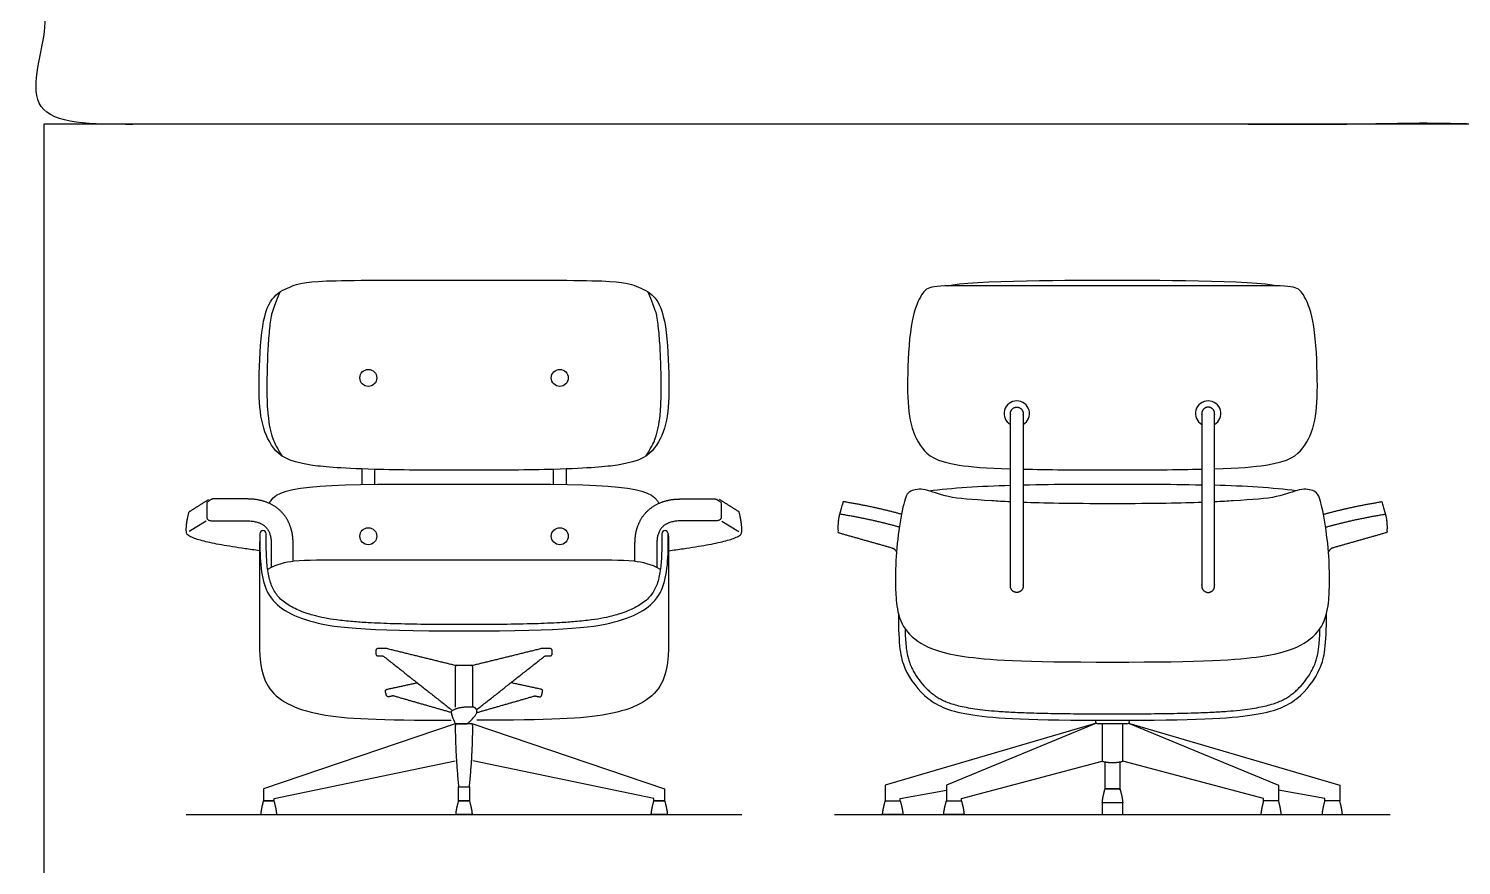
# Model space of a CAD drawing. Header units: millimetres. Extents: x 0.1 to 16.7, y -0.4 to 19.7.
# Drawn here: x 0.098 to 2.242, y 17.205 to 18.458 of the extents above; entities that cross this region are included whole.
import ezdxf

# ---------------------------------------------------------------- set-up
doc = ezdxf.new("R2010")
doc.units = ezdxf.units.MM
for name, color, linetype, true_color in [('AG-DETAIL', 7, 'Continuous', 0x66ffff), ('AG-DIAGRAM', 7, 'Continuous', 0xfecc66), ('AG-FURNITURE', 7, 'Continuous', 0x66ccff), ('X-VPRT', 6, 'Continuous', 0xff00ff)]:
    doc.layers.add(name, color=color, linetype=linetype, true_color=true_color)

msp = doc.modelspace()

# ---------------------------------------------------------------- linework, layer by layer
at = {"layer": 'AG-DETAIL'}
for centre in [(0.6061, 17.9349), (0.8927, 17.9349), (0.6061, 17.698), (0.8927, 17.698)]:
    msp.add_circle(centre, 0.0127, dxfattribs=at)
at = {"layer": 'AG-DIAGRAM'}
for points in [[(0.3335, 17.2813), (1.1653, 17.2813)], [(1.3042, 17.2813), (2.1361, 17.2813)]]:
    msp.add_lwpolyline(points, dxfattribs=at)
at = {"layer": 'AG-FURNITURE'}
for p, q in [((0.5965, 17.7987), (0.5965, 17.7753)), ((0.6157, 17.7756), (0.6157, 17.798)), ((0.8831, 17.7756), (0.8831, 17.798)), ((0.9022, 17.7987), (0.9022, 17.7753))]:
    msp.add_line(p, q, dxfattribs=at)
for points in [[(0.3632, 17.7207), (0.3379, 17.7048)], [(1.1355, 17.7207), (1.1609, 17.7048)], [(0.7362, 17.4172), (0.449, 17.3201), (0.449, 17.302), (0.4571, 17.302), (0.4651, 17.302), (0.4651, 17.3053), (0.7362, 17.3616)], [(0.7625, 17.4172), (1.0497, 17.3201), (1.0497, 17.302), (1.0417, 17.302), (1.0337, 17.302), (1.0337, 17.3053), (0.7625, 17.3616)], [(1.6964, 17.418), (1.38, 17.3255), (1.38, 17.302), (1.388, 17.302), (1.4024, 17.302), (1.4024, 17.3053), (1.4715, 17.3181)], [(1.6964, 17.418), (1.4715, 17.3255), (1.4715, 17.302), (1.4796, 17.302), (1.494, 17.302), (1.494, 17.3053), (1.7048, 17.3612)], [(1.7355, 17.3612), (1.7355, 17.4172), (1.7048, 17.4172), (1.7048, 17.3612)], [(1.7439, 17.418), (1.9688, 17.3255), (1.9688, 17.302), (1.9608, 17.302), (1.9464, 17.302), (1.9464, 17.3053), (1.7355, 17.3612)], [(1.7439, 17.418), (2.0603, 17.3255), (2.0603, 17.302), (2.0523, 17.302), (2.0379, 17.302), (2.0379, 17.3053), (1.9688, 17.3181)], [(1.7314, 17.3603), (1.7314, 17.3197), (1.709, 17.3197), (1.709, 17.3603)], [(1.7049, 17.299), (1.7049, 17.2813), (1.7355, 17.2813), (1.7355, 17.299)]]:
    msp.add_lwpolyline(points, dxfattribs=at)
msp.add_lwpolyline([(0.7494, 17.302), (0.7413, 17.302), (0.7413, 17.3227), (0.7494, 17.3227), (0.7574, 17.3227), (0.7574, 17.302)], close=True, dxfattribs=at)
for centre, radius, start, end in [((1.5769, 17.8816), 0.019, 300.126, 239.874), ((1.8634, 17.8816), 0.019, 300.126, 239.874), ((0.4484, 17.7017), 0.00476, 90, 179.9987), ((0.4484, 17.7017), 0.00476, 0.0006, 90.0003), ((1.0503, 17.7017), 0.00476, 89.9997, 179.9994), ((1.0503, 17.7017), 0.00476, 0.0013, 90), ((1.6989, 17.4216), 0.00436, 180, 270), ((1.7414, 17.4216), 0.00436, 270, 0)]:
    msp.add_arc(centre, radius, start, end, dxfattribs=at)
for points, degree, knots in [([(0.7494, 18.0814), (0.6416, 18.0814), (0.5155, 18.0814), (0.493, 18.0729), (0.4627, 18.0605), (0.4459, 18.0211), (0.4416, 17.9257), (0.444, 17.8691), (0.4617, 17.8275), (0.4895, 17.8058), (0.5601, 17.7999), (0.6157, 17.798), (0.6516, 17.7971), (0.6956, 17.7966), (0.7494, 17.7966), (0.8031, 17.7966), (0.8471, 17.7971), (0.8831, 17.798), (0.9387, 17.7999), (1.0093, 17.8058), (1.0371, 17.8275), (1.0548, 17.8691), (1.0572, 17.9257), (1.0528, 18.0211), (1.0361, 18.0605), (1.0057, 18.0729), (0.9832, 18.0814), (0.8572, 18.0814), (0.7494, 18.0814)], 3, [-33.751512, -33.751512, -33.751512, -33.751512, -30.001344, -26.251176, -22.501008, -18.75084, -15.000672, -11.250504, -7.500336, -3.750168, -1.941097, -1.941097, -1.941097, -0.302761, -0.302761, -0.302761, 1.335574, 1.335574, 1.335574, 3.144645, 6.894813, 10.644981, 14.395149, 18.145317, 21.895485, 25.645653, 29.395821, 33.145989, 33.145989, 33.145989, 33.145989]), ([(1.4739, 18.0726), (1.5038, 18.0814), (1.675, 18.0814), (1.7202, 18.0814), (1.7653, 18.0814), (1.9365, 18.0814), (1.9664, 18.0726)], 3, [0.148188, 0.148188, 0.148188, 0.148188, 10.263943, 10.263943, 10.263943, 20.379697, 20.379697, 20.379697, 20.379697]), ([(0.4735, 18.0634), (0.4619, 18.0343), (0.4605, 18.027), (0.4587, 18.015), (0.4573, 18.0014), (0.4558, 17.9812), (0.4549, 17.9605), (0.4544, 17.94), (0.4541, 17.9216), (0.4543, 17.9012), (0.4555, 17.8795), (0.4583, 17.8608), (0.4626, 17.8447), (0.4666, 17.835), (0.4766, 17.8182)], 3, [11.144842, 11.144842, 11.144842, 11.144842, 11.581899, 12.094956, 12.68048, 13.317552, 14.652195, 15.304565, 15.9137, 16.983146, 17.88413, 18.664316, 19.367945, 20.016587, 20.016587, 20.016587, 20.016587]), ([(1.0221, 17.8182), (1.0321, 17.835), (1.0362, 17.8447), (1.0405, 17.8608), (1.0432, 17.8795), (1.0442, 17.8968), (1.0446, 17.9123), (1.0446, 17.9256), (1.0444, 17.94), (1.0439, 17.9605), (1.043, 17.9812), (1.0414, 18.0014), (1.04, 18.015), (1.0383, 18.027), (1.0368, 18.0343), (1.0252, 18.0634)], 3, [42.04339, 42.04339, 42.04339, 42.04339, 42.692026, 43.395647, 44.175826, 45.0768, 45.58892, 46.146235, 46.755364, 47.407727, 48.742356, 49.379421, 49.96494, 50.477991, 50.915043, 50.915043, 50.915043, 50.915043]), ([(1.873, 17.7986), (1.9095, 17.7999), (1.98, 17.8058), (2.0078, 17.8275), (2.0255, 17.8691), (2.0279, 17.9257), (2.0236, 18.0211), (2.0069, 18.0605), (1.9956, 18.0729), (1.954, 18.0726), (1.828, 18.0726), (1.7202, 18.0726), (1.6124, 18.0726), (1.4863, 18.0726), (1.4448, 18.0729), (1.4335, 18.0605), (1.4167, 18.0211), (1.4124, 17.9257), (1.4148, 17.8691), (1.4325, 17.8275), (1.4603, 17.8058), (1.5308, 17.7999), (1.5673, 17.7986)], 3, [1.941097, 1.941097, 1.941097, 1.941097, 3.750168, 7.500336, 11.250504, 15.000672, 18.75084, 22.501008, 26.251176, 30.001344, 33.751512, 33.751512, 33.751512, 37.50168, 41.251848, 45.002016, 48.752184, 52.502352, 56.25252, 60.002688, 63.752856, 65.561927, 65.561927, 65.561927, 65.561927]), ([(0.458, 17.7471), (0.4585, 17.7486), (0.4592, 17.7499), (0.4599, 17.751), (0.4769, 17.7761), (0.5433, 17.7761), (0.7494, 17.7761)], 3, [2.413923, 2.413923, 2.413923, 2.413923, 2.626273, 2.626273, 2.626273, 12.4663, 12.4663, 12.4663, 12.4663]), ([(0.7494, 17.7761), (0.9555, 17.7761), (1.0218, 17.7761), (1.0388, 17.751), (1.0396, 17.7499), (1.0403, 17.7486), (1.0408, 17.7471)], 3, [12.4663, 12.4663, 12.4663, 12.4663, 22.306327, 22.306327, 22.306327, 22.518678, 22.518678, 22.518678, 22.518678]), ([(1.5673, 17.7493), (1.5565, 17.7499), (1.5146, 17.7524), (1.4704, 17.7553), (1.4388, 17.7705), (1.4154, 17.7666), (1.4062, 17.7493), (1.3954, 17.6804), (1.3954, 17.631), (1.3954, 17.6044), (1.4015, 17.5652), (1.4294, 17.5363), (1.4814, 17.5164), (1.5832, 17.5096), (1.7202, 17.5096), (1.8571, 17.5096), (1.9589, 17.5164), (2.0109, 17.5363), (2.0388, 17.5652), (2.0449, 17.6044), (2.0449, 17.631), (2.0449, 17.6804), (2.0341, 17.7493), (2.0249, 17.7666), (2.0016, 17.7705), (1.9699, 17.7553), (1.9257, 17.7524), (1.8838, 17.7499), (1.873, 17.7493)], 3, [1.743835, 1.743835, 1.743835, 1.743835, 2.384672, 4.769343, 7.154015, 9.538687, 11.923358, 19.077373, 21.462045, 23.846717, 26.231388, 28.61606, 31.000732, 33.385404, 33.385404, 33.385404, 35.770075, 38.154747, 40.539419, 42.92409, 45.308762, 47.693434, 54.847449, 57.23212, 59.616792, 62.001464, 64.386135, 65.026972, 65.026972, 65.026972, 65.026972]), ([(1.4044, 17.7307), (1.364, 17.7421), (1.3169, 17.7497), (1.3135, 17.7377), (1.311, 17.7288)], 2, [2.010146, 2.010146, 2.010146, 5.636932, 5.636932, 6.367881, 6.367881, 6.367881]), ([(2.036, 17.7307), (2.0763, 17.7421), (2.1234, 17.7497), (2.1268, 17.7377), (2.1293, 17.7288)], 2, [2.010146, 2.010146, 2.010146, 5.636932, 5.636932, 6.367881, 6.367881, 6.367881]), ([(1.4011, 17.7115), (1.3598, 17.7232), (1.3116, 17.7311), (1.3083, 17.7191), (1.3095, 17.7034), (1.3496, 17.692), (1.3897, 17.6807), (1.3947, 17.6793), (1.3968, 17.6742)], 2, [1.928316, 1.928316, 1.928316, 5.636932, 5.636932, 6.707676, 6.707676, 9.972742, 9.972742, 10.434029, 10.434029, 10.434029]), ([(2.0392, 17.7115), (2.0806, 17.7232), (2.1287, 17.7311), (2.1321, 17.7191), (2.1308, 17.7034), (2.0907, 17.692), (2.0507, 17.6807), (2.0456, 17.6793), (2.0435, 17.6742)], 2, [1.928316, 1.928316, 1.928316, 5.636932, 5.636932, 6.707676, 6.707676, 9.972742, 9.972742, 10.434029, 10.434029, 10.434029]), ([(0.4437, 17.7018), (0.443, 17.6838), (0.4432, 17.6171), (0.4432, 17.5511), (0.4432, 17.4659), (0.5193, 17.4263), (0.6223, 17.4228), (0.7302, 17.4226)], 3, [4.886209, 4.886209, 4.886209, 4.886209, 7.569438, 11.354157, 15.138875, 18.923594, 22.502194, 22.502194, 22.502194, 22.502194]), ([(0.4437, 17.7017), (0.4437, 17.6686), (0.4441, 17.6078), (0.5063, 17.5673), (0.5949, 17.5562), (0.7494, 17.5562)], 3, [-16.248561, -16.248561, -16.248561, -16.248561, -11.070878, -5.645821, -0.220764, -0.220764, -0.220764, -0.220764]), ([(0.7494, 17.5657), (0.7298, 17.5657), (0.6944, 17.5658), (0.6465, 17.5667), (0.6105, 17.5681), (0.5822, 17.57), (0.5603, 17.5723), (0.5411, 17.5753), (0.527, 17.5786), (0.5151, 17.5821), (0.5046, 17.5858), (0.494, 17.5905), (0.4846, 17.5959), (0.4767, 17.6019), (0.4701, 17.6087), (0.465, 17.616), (0.461, 17.6242), (0.458, 17.6336), (0.4558, 17.6441), (0.454, 17.659), (0.4534, 17.6751), (0.4532, 17.6873), (0.4532, 17.7017)], 3, [31.540038, 31.540038, 31.540038, 31.540038, 33.915241, 35.826907, 37.34096, 38.286052, 39.256956, 40.016284, 40.635869, 41.007273, 41.520975, 41.985784, 42.407191, 42.833798, 43.193646, 43.546418, 43.909832, 44.303503, 44.734534, 45.203537, 46.123814, 46.684, 46.684, 46.684, 46.684]), ([(0.7494, 17.5562), (0.9039, 17.5562), (0.9925, 17.5673), (1.0546, 17.6078), (1.0551, 17.6686), (1.0551, 17.7017)], 3, [-0.220764, -0.220764, -0.220764, -0.220764, 5.204294, 10.629351, 15.807034, 15.807034, 15.807034, 15.807034]), ([(1.0456, 17.7017), (1.0455, 17.6873), (1.0454, 17.6751), (1.0447, 17.659), (1.0429, 17.6441), (1.0408, 17.6336), (1.0378, 17.6242), (1.0338, 17.616), (1.0287, 17.6087), (1.0221, 17.6019), (1.0141, 17.5959), (1.0047, 17.5905), (0.9941, 17.5858), (0.9836, 17.5821), (0.9717, 17.5786), (0.9576, 17.5753), (0.9385, 17.5723), (0.9165, 17.57), (0.8883, 17.5681), (0.8522, 17.5667), (0.8044, 17.5658), (0.769, 17.5657), (0.7494, 17.5657)], 3, [16.396076, 16.396076, 16.396076, 16.396076, 16.956261, 17.876538, 18.345542, 18.776572, 19.170243, 19.533658, 19.886429, 20.246278, 20.672885, 21.094292, 21.559101, 22.072802, 22.444206, 23.063791, 23.82312, 24.794024, 25.739116, 27.253169, 29.164834, 31.540038, 31.540038, 31.540038, 31.540038]), ([(1.0551, 17.7018), (1.0558, 17.6838), (1.0556, 17.6171), (1.0556, 17.5511), (1.0556, 17.4659), (0.9795, 17.4263), (0.8764, 17.4228), (0.7686, 17.4226)], 3, [4.886209, 4.886209, 4.886209, 4.886209, 7.569438, 11.354157, 15.138875, 18.923594, 22.502194, 22.502194, 22.502194, 22.502194]), ([(1.0434, 17.6483), (1.0285, 17.6565), (1.0035, 17.6623), (0.9337, 17.6623), (0.8656, 17.6623), (0.7494, 17.6623), (0.6332, 17.6623), (0.565, 17.6623), (0.4953, 17.6623), (0.4703, 17.6565), (0.4554, 17.6483)], 3, [1.053406, 1.053406, 1.053406, 1.053406, 4.148823, 8.297646, 12.446468, 12.446468, 12.446468, 16.595291, 20.744114, 23.839531, 23.839531, 23.839531, 23.839531]), ([(1.3996, 17.5823), (1.4, 17.5334), (1.405, 17.4991), (1.4418, 17.4506), (1.4946, 17.4281), (1.5962, 17.4226), (1.7202, 17.4226)], 3, [-16.272831, -16.272831, -16.272831, -16.272831, -12.332841, -8.221894, -4.110947, 0, 0, 0, 0]), ([(1.7202, 17.4226), (1.8441, 17.4226), (1.9457, 17.4281), (1.9985, 17.4506), (2.0354, 17.4991), (2.0403, 17.5334), (2.0407, 17.5823)], 3, [0, 0, 0, 0, 4.110947, 8.221894, 12.332841, 16.272831, 16.272831, 16.272831, 16.272831]), ([(1.4096, 17.5594), (1.4097, 17.5558), (1.41, 17.548), (1.4107, 17.5375), (1.4117, 17.5279), (1.4131, 17.52), (1.4149, 17.5127), (1.4171, 17.5068), (1.4195, 17.5012), (1.4236, 17.4932), (1.4304, 17.4827), (1.4386, 17.4731), (1.4458, 17.4662), (1.4515, 17.4614), (1.4576, 17.4571), (1.4642, 17.4533), (1.4716, 17.4499), (1.4801, 17.4469), (1.49, 17.4441), (1.5015, 17.4417), (1.5149, 17.4395), (1.5307, 17.4375), (1.5496, 17.4358), (1.5725, 17.4345), (1.6004, 17.4334), (1.6341, 17.4326), (1.6747, 17.4322), (1.7042, 17.4321), (1.7202, 17.4321)], 3, [-15.131054, -15.131054, -15.131054, -15.131054, -14.69773, -14.208775, -13.893811, -13.554977, -13.26716, -13.001979, -12.819847, -12.533771, -11.944994, -11.348132, -11.051804, -10.759506, -10.47149, -10.176639, -9.86059, -9.508816, -9.108561, -8.648773, -8.118794, -7.503767, -6.770027, -5.879397, -4.793947, -3.476837, -1.891156, 0, 0, 0, 0]), ([(1.7202, 17.4321), (1.7362, 17.4321), (1.7656, 17.4322), (1.8062, 17.4326), (1.84, 17.4334), (1.8678, 17.4345), (1.8907, 17.4358), (1.9096, 17.4375), (1.9254, 17.4395), (1.9388, 17.4417), (1.9503, 17.4441), (1.9602, 17.4469), (1.9687, 17.4499), (1.9762, 17.4533), (1.9827, 17.4571), (1.9888, 17.4614), (1.9945, 17.4662), (2.0018, 17.4731), (2.0099, 17.4827), (2.0167, 17.4932), (2.0208, 17.5012), (2.0233, 17.5068), (2.0254, 17.5127), (2.0273, 17.52), (2.0286, 17.5279), (2.0297, 17.5375), (2.0304, 17.548), (2.0307, 17.5558), (2.0308, 17.5594)], 3, [0, 0, 0, 0, 1.891156, 3.476837, 4.793947, 5.879397, 6.770027, 7.503767, 8.118794, 8.648773, 9.108561, 9.508816, 9.86059, 10.176639, 10.47149, 10.759506, 11.051804, 11.348132, 11.944994, 12.533771, 12.819847, 13.001979, 13.26716, 13.554977, 13.893811, 14.208775, 14.69773, 15.131054, 15.131054, 15.131054, 15.131054]), ([(0.7625, 17.4421), (0.7625, 17.4665), (0.7625, 17.5045), (0.7559, 17.5045), (0.7494, 17.5045), (0.7428, 17.5045), (0.7362, 17.5045), (0.7362, 17.4665), (0.7362, 17.4421)], 2, [0.05818521, 0.05818521, 0.05818521, 0.06413753, 0.06413753, 0.07257588, 0.07257588, 0.08101423, 0.08101423, 0.08696655, 0.08696655, 0.08696655]), ([(0.7621, 17.5045), (0.7557, 17.5045), (0.7494, 17.5045), (0.743, 17.5045), (0.7367, 17.5045)], 2, [0.022616, 0.022616, 0.022616, 0.705282, 0.705282, 1.387949, 1.387949, 1.387949]), ([(0.7494, 17.4172), (0.7428, 17.4172), (0.7362, 17.4172), (0.7362, 17.3724), (0.7413, 17.3227)], 2, [0.01511503, 0.01511503, 0.01511503, 0.02627043, 0.02627043, 0.03964212, 0.03964212, 0.03964212]), ([(0.7574, 17.3227), (0.7625, 17.3724), (0.7625, 17.4172), (0.7559, 17.4172), (0.7494, 17.4172)], 2, [-0.03964212, -0.03964212, -0.03964212, -0.02627043, -0.02627043, -0.01511503, -0.01511503, -0.01511503]), ([(1.709, 17.3197), (1.7055, 17.3076), (1.7049, 17.299), (1.7109, 17.299), (1.717, 17.299), (1.7294, 17.299), (1.7355, 17.299), (1.7348, 17.3076), (1.7314, 17.3197), (1.7268, 17.3197), (1.709, 17.3197)], 2, [-0.04599082, -0.04599082, -0.04599082, -0.03716667, -0.03716667, -0.03382315, -0.03382315, -0.03047962, -0.03047962, -0.01858322, -0.01858322, -0.01674871, -0.01674871, -0.01674871]), ([(0.449, 17.302), (0.4456, 17.2899), (0.4449, 17.2813), (0.451, 17.2813), (0.4571, 17.2813)], 2, [-0.04599082, -0.04599082, -0.04599082, -0.0365267, -0.0365267, -0.03294068, -0.03294068, -0.03294068]), ([(0.4571, 17.2813), (0.4631, 17.2813), (0.4692, 17.2813), (0.4685, 17.2899), (0.4651, 17.302)], 2, [0.03294068, 0.03294068, 0.03294068, 0.0365267, 0.0365267, 0.04599082, 0.04599082, 0.04599082]), ([(0.7494, 17.2813), (0.7433, 17.2813), (0.7373, 17.2813), (0.7379, 17.2899), (0.7413, 17.302)], 2, [0.03294068, 0.03294068, 0.03294068, 0.0365267, 0.0365267, 0.04599082, 0.04599082, 0.04599082]), ([(0.7574, 17.302), (0.7609, 17.2899), (0.7615, 17.2813), (0.7554, 17.2813), (0.7494, 17.2813)], 2, [-0.04599082, -0.04599082, -0.04599082, -0.0365267, -0.0365267, -0.03294068, -0.03294068, -0.03294068]), ([(1.0417, 17.2813), (1.0356, 17.2813), (1.0296, 17.2813), (1.0302, 17.2899), (1.0337, 17.302)], 2, [0.03294068, 0.03294068, 0.03294068, 0.0365267, 0.0365267, 0.04599082, 0.04599082, 0.04599082]), ([(1.0497, 17.302), (1.0532, 17.2899), (1.0538, 17.2813), (1.0478, 17.2813), (1.0417, 17.2813)], 2, [-0.04599082, -0.04599082, -0.04599082, -0.0365267, -0.0365267, -0.03294068, -0.03294068, -0.03294068]), ([(1.38, 17.302), (1.3766, 17.2899), (1.3759, 17.2813), (1.382, 17.2813), (1.388, 17.2813), (1.4004, 17.2813), (1.4065, 17.2813), (1.4059, 17.2899), (1.4024, 17.302), (1.3978, 17.302), (1.38, 17.302)], 2, [-0.04599082, -0.04599082, -0.04599082, -0.03716667, -0.03716667, -0.03382315, -0.03382315, -0.03047962, -0.03047962, -0.01858322, -0.01858322, -0.01674871, -0.01674871, -0.01674871]), ([(1.4715, 17.302), (1.4681, 17.2899), (1.4674, 17.2813), (1.4735, 17.2813), (1.4796, 17.2813), (1.492, 17.2813), (1.498, 17.2813), (1.4974, 17.2899), (1.494, 17.302), (1.4894, 17.302), (1.4715, 17.302)], 2, [-0.04599082, -0.04599082, -0.04599082, -0.03716667, -0.03716667, -0.03382315, -0.03382315, -0.03047962, -0.03047962, -0.01858322, -0.01858322, -0.01674871, -0.01674871, -0.01674871]), ([(1.9688, 17.302), (1.9722, 17.2899), (1.9729, 17.2813), (1.9668, 17.2813), (1.9608, 17.2813), (1.9484, 17.2813), (1.9423, 17.2813), (1.9429, 17.2899), (1.9464, 17.302), (1.951, 17.302), (1.9688, 17.302)], 2, [-0.04599082, -0.04599082, -0.04599082, -0.03716667, -0.03716667, -0.03382315, -0.03382315, -0.03047962, -0.03047962, -0.01858322, -0.01858322, -0.01674871, -0.01674871, -0.01674871]), ([(2.0603, 17.302), (2.0638, 17.2899), (2.0644, 17.2813), (2.0584, 17.2813), (2.0523, 17.2813), (2.0399, 17.2813), (2.0338, 17.2813), (2.0345, 17.2899), (2.0379, 17.302), (2.0425, 17.302), (2.0603, 17.302)], 2, [-0.04599082, -0.04599082, -0.04599082, -0.03716667, -0.03716667, -0.03382315, -0.03382315, -0.03047962, -0.03047962, -0.01858322, -0.01858322, -0.01674871, -0.01674871, -0.01674871])]:
    msp.add_open_spline(points, degree=degree, knots=knots, dxfattribs=at)
for points, weights, degree, knots in [([(1.5769, 17.8912), (1.5673, 17.8912), (1.5673, 17.8816), (1.5673, 17.7588), (1.5673, 17.6234), (1.5673, 17.6138), (1.5769, 17.6138), (1.5865, 17.6138), (1.5865, 17.6234), (1.5865, 17.7588), (1.5865, 17.8816), (1.5865, 17.8912), (1.5769, 17.8912)], [1, 0.707106781187, 1, 1, 1, 0.707106781187, 1, 0.707106781187, 1, 1, 1, 0.707106781187, 1], 2, [0, 0, 0, 0.591291, 0.591291, 10.257402, 10.257402, 10.848693, 10.848693, 11.439984, 11.439984, 21.106095, 21.106095, 21.697387, 21.697387, 21.697387]), ([(1.8634, 17.8912), (1.873, 17.8912), (1.873, 17.8816), (1.873, 17.7588), (1.873, 17.6234), (1.873, 17.6138), (1.8634, 17.6138), (1.8539, 17.6138), (1.8539, 17.6234), (1.8539, 17.7588), (1.8539, 17.8816), (1.8539, 17.8912), (1.8634, 17.8912)], [1, 0.707106781187, 1, 1, 1, 0.707106781187, 1, 0.707106781187, 1, 1, 1, 0.707106781187, 1], 2, [0, 0, 0, 0.591291, 0.591291, 10.257402, 10.257402, 10.848693, 10.848693, 11.439984, 11.439984, 21.106095, 21.106095, 21.697387, 21.697387, 21.697387]), ([(0.4432, 17.6763), (0.3501, 17.6889), (0.3335, 17.7016), (0.3335, 17.7071), (0.3335, 17.7183), (0.3377, 17.7345), (0.3522, 17.7437), (0.3668, 17.7528)], [0.999997956443, 0.999267188966, 0.707106781187, 1, 1, 1, 1, 1], 2, [2.339887, 2.339887, 2.339887, 5.297136, 5.636932, 5.636932, 6.683719, 6.683719, 8.087042, 8.087042, 8.087042]), ([(0.4935, 17.6602), (0.4935, 17.6738), (0.4935, 17.6803), (0.4935, 17.6868), (0.4935, 17.6911), (0.4929, 17.6999), (0.4898, 17.713), (0.4837, 17.7256), (0.4747, 17.7366), (0.4632, 17.745), (0.4506, 17.7504), (0.4376, 17.7532), (0.429, 17.7537), (0.4247, 17.7537), (0.3974, 17.7537), (0.383, 17.7537), (0.3737, 17.7537), (0.3724, 17.7537), (0.3711, 17.7537), (0.3642, 17.7482), (0.3642, 17.742), (0.3642, 17.7347), (0.3642, 17.7264), (0.3642, 17.7232), (0.3665, 17.7209), (0.3737, 17.7209), (0.383, 17.7209), (0.3974, 17.7209), (0.4247, 17.7209), (0.4487, 17.7209), (0.4608, 17.7096), (0.4608, 17.6868), (0.4608, 17.6749), (0.4608, 17.6631), (0.4608, 17.6512)], [1, 1, 1, 1, 1, 1, 1, 1, 1, 1, 1, 1, 1, 1, 1, 1, 1, 1, 1, 1, 1, 1, 1, 0.804737854124, 0.804737854124, 1, 1, 1, 1, 1, 1, 1, 1, 1, 1], 3, [-8.018308, -8.018308, -8.018308, -8.018308, -7.293787, -7.293787, -7.293787, -6.784631, -6.259796, -5.711159, -5.146435, -4.586843, -4.049072, -3.53294, -3.026045, -3.026045, -3.026045, 0, 0, 0, 0.495618, 0.495618, 0.495618, 1.226567, 1.226567, 1.226567, 1.722185, 1.722185, 1.722185, 4.935183, 4.935183, 4.935183, 7.62869, 7.62869, 7.62869, 9.032803, 9.032803, 9.032803, 9.032803]), ([(1.0053, 17.6602), (1.0053, 17.6738), (1.0053, 17.6803), (1.0053, 17.6868), (1.0053, 17.6911), (1.0058, 17.6999), (1.009, 17.713), (1.015, 17.7256), (1.0241, 17.7366), (1.0355, 17.745), (1.0481, 17.7504), (1.0611, 17.7532), (1.0698, 17.7537), (1.0741, 17.7537), (1.1014, 17.7537), (1.1158, 17.7537), (1.125, 17.7537), (1.1264, 17.7537), (1.1277, 17.7537), (1.1345, 17.7482), (1.1345, 17.742), (1.1345, 17.7347), (1.1345, 17.7264), (1.1345, 17.7232), (1.1322, 17.7209), (1.125, 17.7209), (1.1158, 17.7209), (1.1014, 17.7209), (1.0741, 17.7209), (1.05, 17.7209), (1.038, 17.7096), (1.038, 17.6868), (1.038, 17.6749), (1.038, 17.6631), (1.038, 17.6512)], [1, 1, 1, 1, 1, 1, 1, 1, 1, 1, 1, 1, 1, 1, 1, 1, 1, 1, 1, 1, 1, 1, 1, 0.804737854124, 0.804737854124, 1, 1, 1, 1, 1, 1, 1, 1, 1, 1], 3, [-8.018308, -8.018308, -8.018308, -8.018308, -7.293787, -7.293787, -7.293787, -6.784631, -6.259796, -5.711159, -5.146435, -4.586843, -4.049072, -3.53294, -3.026045, -3.026045, -3.026045, 0, 0, 0, 0.495618, 0.495618, 0.495618, 1.226567, 1.226567, 1.226567, 1.722185, 1.722185, 1.722185, 4.935183, 4.935183, 4.935183, 7.62869, 7.62869, 7.62869, 9.032803, 9.032803, 9.032803, 9.032803]), ([(1.0556, 17.6763), (1.1486, 17.6889), (1.1653, 17.7016), (1.1653, 17.7071), (1.1653, 17.7183), (1.1611, 17.7345), (1.1465, 17.7437), (1.132, 17.7528)], [0.999997659099, 0.999215685718, 0.707106781187, 1, 1, 1, 1, 1], 2, [2.340468, 2.340468, 2.340468, 5.297136, 5.636932, 5.636932, 6.683719, 6.683719, 8.087042, 8.087042, 8.087042]), ([(0.754, 17.4421), (0.7397, 17.4421), (0.7301, 17.4358), (0.7301, 17.4297), (0.7365, 17.4172), (0.7397, 17.4172), (0.7537, 17.4172)], [0.982274679818, 1, 1, 1, 1, 1, 1], 2, [0.01395375, 0.01395375, 0.01395375, 0.02124692, 0.02124692, 0.03103049, 0.03103049, 0.03391967, 0.03391967, 0.03391967]), ([(0.754, 17.4172), (0.7687, 17.4297), (0.7687, 17.4358), (0.7687, 17.4421), (0.7623, 17.4421), (0.7603, 17.4421), (0.754, 17.4421)], [1, 1, 1, 0.707106781187, 1, 1, 1], 2, [-0.03284471, -0.03284471, -0.03284471, -0.024639, -0.024639, -0.01792141, -0.01792141, -0.01516539, -0.01516539, -0.01516539])]:
    msp.add_rational_spline(points, weights, degree=degree, knots=knots, dxfattribs=at)
for points, degree in [([(1.7202, 17.7966), (1.6664, 17.7966), (1.6224, 17.7971), (1.5865, 17.798)], 3), ([(1.8539, 17.798), (1.8179, 17.7971), (1.7739, 17.7966), (1.7202, 17.7966)], 3), ([(1.4452, 17.7661), (1.4791, 17.7704), (1.523, 17.7729), (1.5673, 17.7743)], 3), ([(1.5865, 17.7748), (1.6372, 17.7761), (1.6866, 17.7761), (1.7202, 17.7761)], 3), ([(1.7202, 17.7761), (1.7537, 17.7761), (1.8031, 17.7761), (1.8539, 17.7748)], 3), ([(1.9952, 17.7661), (1.9613, 17.7704), (1.9173, 17.7729), (1.873, 17.7743)], 3), ([(1.7202, 17.7466), (1.6558, 17.7466), (1.6152, 17.7474), (1.5865, 17.7485)], 3), ([(1.8539, 17.7485), (1.8252, 17.7474), (1.7845, 17.7466), (1.7202, 17.7466)], 3), ([(0.6174, 17.5269), (0.6174, 17.5244), (0.6174, 17.5218)], 2), ([(0.6328, 17.5298), (0.6267, 17.5298), (0.6206, 17.5298)], 2), ([(0.7358, 17.5046), (0.6847, 17.5171), (0.6337, 17.5297)], 2), ([(0.8651, 17.5297), (0.814, 17.5171), (0.7629, 17.5046)], 2), ([(0.8781, 17.5298), (0.872, 17.5298), (0.8659, 17.5298)], 2), ([(0.8813, 17.5218), (0.8813, 17.5244), (0.8813, 17.5269)], 2), ([(0.6206, 17.5189), (0.6237, 17.5189), (0.6268, 17.5189)], 2), ([(0.6289, 17.5182), (0.6798, 17.4783), (0.7306, 17.4383)], 2), ([(0.7681, 17.4383), (0.819, 17.4783), (0.8699, 17.5182)], 2), ([(0.872, 17.5189), (0.8751, 17.5189), (0.8781, 17.5189)], 2), ([(0.6332, 17.4598), (0.6325, 17.4626), (0.6317, 17.4655)], 2), ([(0.6341, 17.4689), (0.6566, 17.4738), (0.6792, 17.4787)], 2), ([(0.8647, 17.4689), (0.8421, 17.4738), (0.8195, 17.4787)], 2), ([(0.8656, 17.4598), (0.8663, 17.4626), (0.867, 17.4655)], 2), ([(0.6423, 17.4588), (0.6397, 17.4582), (0.637, 17.4577)], 2), ([(0.7301, 17.4341), (0.6871, 17.4464), (0.644, 17.4588)], 2), ([(0.7687, 17.4341), (0.8117, 17.4464), (0.8547, 17.4588)], 2), ([(0.8564, 17.4588), (0.8591, 17.4582), (0.8618, 17.4577)], 2), ([(1.6945, 17.4216), (1.6945, 17.4221), (1.6945, 17.4226)], 2), ([(1.7414, 17.4172), (1.7202, 17.4172), (1.6989, 17.4172)], 2), ([(1.7458, 17.4226), (1.7458, 17.4221), (1.7458, 17.4216)], 2), ([(1.7048, 17.3612), (1.7202, 17.3573), (1.7355, 17.3612)], 2), ([(0.7413, 17.3227), (0.7461, 17.3227), (0.7494, 17.3227)], 2), ([(0.7494, 17.3227), (0.7527, 17.3227), (0.7574, 17.3227)], 2), ([(0.4571, 17.302), (0.4536, 17.302), (0.449, 17.302)], 2), ([(0.4651, 17.302), (0.4605, 17.302), (0.4571, 17.302)], 2), ([(0.7413, 17.302), (0.7459, 17.302), (0.7494, 17.302)], 2), ([(0.7494, 17.302), (0.7528, 17.302), (0.7574, 17.302)], 2), ([(1.0337, 17.302), (1.0382, 17.302), (1.0417, 17.302)], 2), ([(1.0417, 17.302), (1.0452, 17.302), (1.0497, 17.302)], 2)]:
    msp.add_open_spline(points, degree=degree, dxfattribs=at)
for points, weights in [([(0.6206, 17.5298), (0.6174, 17.5298), (0.6174, 17.5269)], [1, 0.707106781186, 1]), ([(0.6337, 17.5297), (0.6332, 17.5298), (0.6328, 17.5298)], [1, 0.991311228621, 1]), ([(0.8659, 17.5298), (0.8655, 17.5298), (0.8651, 17.5297)], [1, 0.99131122862, 1]), ([(0.8813, 17.5269), (0.8813, 17.5298), (0.8781, 17.5298)], [1, 0.707106781187, 1]), ([(0.6174, 17.5218), (0.6174, 17.5189), (0.6206, 17.5189)], [1, 0.707106781187, 1]), ([(0.6268, 17.5189), (0.628, 17.5189), (0.6289, 17.5182)], [1, 0.937576598128, 1]), ([(0.7367, 17.5045), (0.7362, 17.5045), (0.7358, 17.5046)], [1, 0.991311228621, 1]), ([(0.7629, 17.5046), (0.7625, 17.5045), (0.7621, 17.5045)], [1, 0.991311228621, 1]), ([(0.8699, 17.5182), (0.8708, 17.5189), (0.872, 17.5189)], [1, 0.937576598128, 1]), ([(0.8781, 17.5189), (0.8813, 17.5189), (0.8813, 17.5218)], [1, 0.707106781187, 1]), ([(0.6317, 17.4655), (0.631, 17.4683), (0.6341, 17.4689)], [1, 0.707106781186, 1]), ([(0.637, 17.4577), (0.6339, 17.457), (0.6332, 17.4598)], [1, 0.707106781186, 1]), ([(0.8618, 17.4577), (0.8648, 17.457), (0.8656, 17.4598)], [1, 0.707106781187, 1]), ([(0.867, 17.4655), (0.8678, 17.4683), (0.8647, 17.4689)], [1, 0.707106781187, 1]), ([(0.644, 17.4588), (0.6432, 17.459), (0.6423, 17.4588)], [1, 0.964243523373, 1]), ([(0.8547, 17.4588), (0.8556, 17.459), (0.8564, 17.4588)], [1, 0.964243523373, 1]), ([(0.7537, 17.4172), (0.7539, 17.4172), (0.754, 17.4172)], [1, 0.990851592932, 0.982274679818])]:
    msp.add_rational_spline(points, weights, degree=2, dxfattribs=at)
at = {"layer": 'X-VPRT'}
msp.add_lwpolyline([(0.1201, 18.3145), (0.1201, 16.3841), (4.3873, 16.3841), (4.3873, 18.3145)], close=True, dxfattribs=at)
msp.add_open_spline([(0.1201, 19.709), (0.1201, 19.0117), (0.1201, 18.3145), (1.2826, 18.3145), (2.4451, 18.3145), (2.4451, 19.0117), (2.4451, 19.709), (1.2826, 19.709), (0.1201, 19.709)], degree=2, knots=[0, 0, 0, 750, 750, 1500, 1500, 2250, 2250, 3000, 3000, 3000], dxfattribs=at)

doc.saveas('drawing.dxf')
